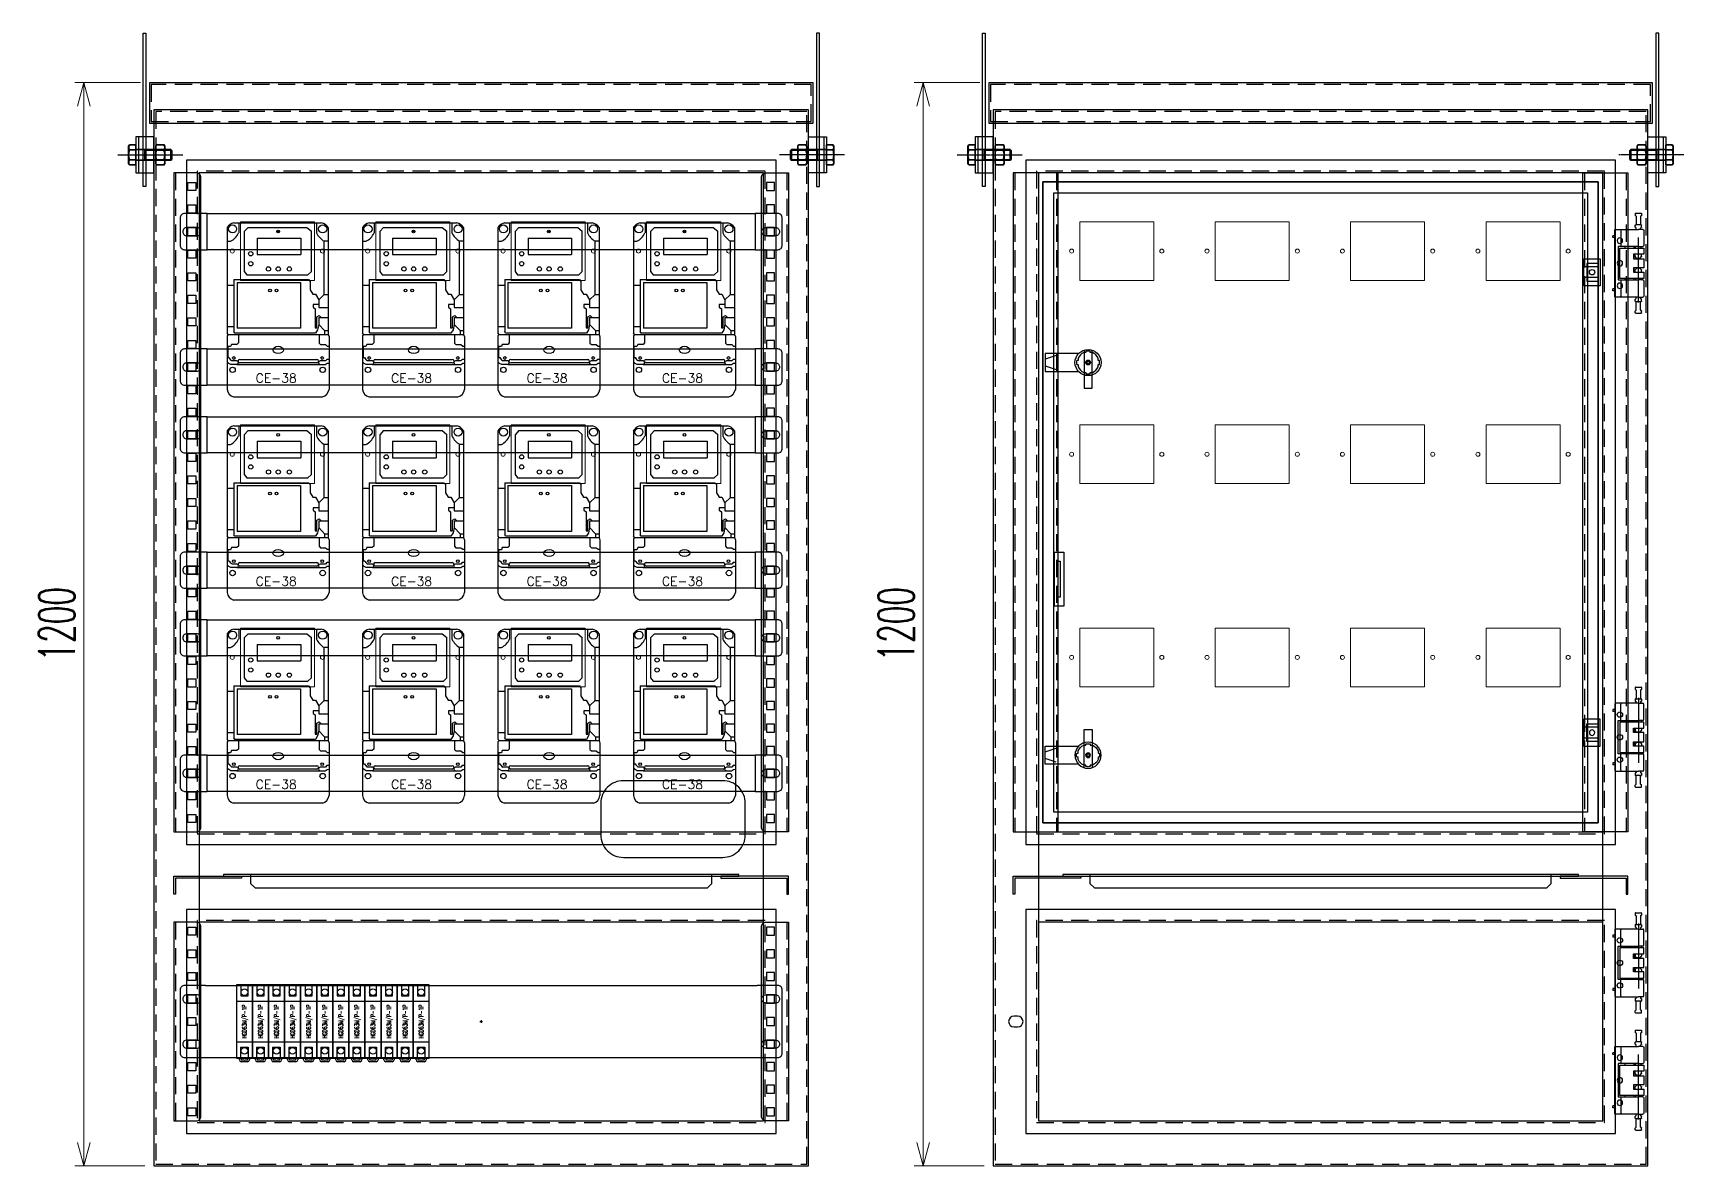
# Model space of a CAD drawing. Header units: millimetres. Extents: x -33730 to 17150, y -76829 to -27437.
# Drawn here: x -5943 to -4115, y -37590 to -36335 of the extents above; entities that cross this region are included whole.
import ezdxf
from ezdxf.enums import TextEntityAlignment as Align

# ---------------------------------------------------------------- set-up
doc = ezdxf.new("R2010")
doc.units = ezdxf.units.MM
doc.header["$LTSCALE"] = 3
for name, pattern in [('ACAD_ISO04W100', [30, 24, -3, 0, -3]), ('AXES2', [1.125, 0.75, -0.125, 0.125, -0.125]), ('HIDDEN', [9.525, 6.35, -3.175])]:
    doc.linetypes.add(name, pattern=pattern)
for name, color, linetype in [('@.HIDDEN', 8, 'HIDDEN'), ('@.VISIBLE', 7, 'Continuous'), ('AXE', 80, 'AXES2'), ('centerline', 6, 'ACAD_ISO04W100'), ('dim', 7, 'Continuous'), ('EQUIPMENT', 4, 'Continuous'), ('equipments', 2, 'Continuous')]:
    doc.layers.add(name, color=color, linetype=linetype)
for name, color, linetype, lineweight in [('FIN', 8, 'Continuous', 18), ('FORT', 2, 'Continuous', 35), ('Text', 7, 'Continuous', 13)]:
    doc.layers.add(name, color=color, linetype=linetype, lineweight=lineweight)
doc.styles.add('Ann_w01', font='romans.shx', dxfattribs={"width": 0.6, "bigfont": 'chineset.shx'})
doc.styles.add('BV CHI TIET', font='romans.shx', dxfattribs={"height": 10})
doc.dimstyles.new('Dim 01_SC20', dxfattribs={"dimscale": 20, "dimtxt": 2, "dimasz": 1.3, "dimexe": 0.5, "dimexo": 0.5, "dimgap": 0.5, "dimtad": 1, "dimdec": 1, "dimzin": 12, "dimdsep": 46, "dimtxsty": 'Ann_w01', "dimblk": 'OPEN30', "dimcen": 1.5, "dimclrd": 6, "dimclre": 6, "dimclrt": 3, "dimadec": 1, "dimazin": 3, "dimtm": 1e-09, "dimtfac": 1, "dimtdec": 1, "dimtix": 1, "dimtmove": 0, "dimatfit": 3, "dimldrblk": 'OPEN30', "dimfxl": 1, "dimtolj": 1, "dimlwd": 0, "dimlwe": 0, "dimarcsym": 0})

# ---------------------------------------------------------------- blocks, each defined once
blk = doc.blocks.new('HL011-1 Front')
at = {"layer": 'centerline'}
blk.add_line((20.5, 43.5), (20.5, -43.5), dxfattribs=at)
at = {"layer": 'EQUIPMENT', "color": 8}
for p, q in [((17, 55), (17, 53)), ((17.5, 55.5), (23.5, 55.5)), ((24, 55), (24, 53)), ((18, 52), (18, 42.5)), ((23, 52), (23, 42.5)), ((17, -55), (17, -53)), ((18, -52), (18, -42.5)), ((23, -52), (23, -42.5)), ((24, -55), (24, -53)), ((17.5, -55.5), (23.5, -55.5))]:
    blk.add_line(p, q, dxfattribs=at)
at = {"layer": 'EQUIPMENT'}
for p, q in [((1.5, 37.5), (-4.7, 37.5)), ((20.5, 37.5), (1.5, 37.5)), ((17, 42), (17, 40)), ((17.5, 42.5), (23.5, 42.5)), ((18, 39), (18, 37.5)), ((20.5, 37.5), (25.5, 37.5)), ((23, 39), (23, 37.5)), ((24, 42), (24, 40)), ((-7.7, 30.5), (-7.7, 28.5)), ((-5.7, 30.5), (-7.7, 30.5)), ((-5.7, 28.5), (-7.7, 28.5)), ((-5.7, 36.5), (-5.7, -36.5)), ((-1.9, -18.5), (-1.9, 18.5)), ((-1.9, 18.5), (0.4, 18.5)), ((0.4, 18.5), (20.5, 18.5)), ((1, 19.5), (1, 36.5)), ((5.6, 16.8), (5.6, 18.5)), ((15.9, 18.5), (15.9, 16.8)), ((17.5, 16.8), (17, 18.5)), ((25.5, 18.5), (20.5, 18.5)), ((23.5, 16.8), (24, 18.5)), ((26.5, 19.5), (26.5, 36.5)), ((15.9, 10), (15.9, 5)), ((17, 10), (17, 7.7)), ((18.4, 5.7), (17.1, 7.4)), ((22.2, 5.5), (18.8, 5.5)), ((22.6, 5.7), (23.9, 7.4)), ((24, 10), (24, 7.7)), ((5.6, -18.5), (5.6, -16.8)), ((15.9, -5), (15.9, -10)), ((15.9, -16.8), (15.9, -18.5)), ((17, -7.7), (17, -10)), ((17.5, -16.8), (17, -18.5)), ((18.4, -5.7), (17.1, -7.4)), ((18.8, -5.5), (22.2, -5.5)), ((22.6, -5.7), (23.9, -7.4)), ((23.5, -16.8), (24, -18.5)), ((24, -7.7), (24, -10)), ((-7.7, -28.5), (-7.7, -30.5)), ((-5.7, -28.5), (-7.7, -28.5)), ((-5.7, -30.5), (-7.7, -30.5)), ((0.4, -18.5), (-1.9, -18.5)), ((20.5, -18.5), (0.4, -18.5)), ((1, -36.5), (1, -19.5)), ((20.5, -18.5), (25.5, -18.5)), ((26.5, -36.5), (26.5, -19.5)), ((-4.7, -37.5), (1.5, -37.5)), ((1.5, -37.5), (20.5, -37.5)), ((17, -40), (17, -42)), ((23.5, -42.5), (17.5, -42.5)), ((18, -37.5), (18, -39)), ((25.5, -37.5), (20.5, -37.5)), ((23, -37.5), (23, -39)), ((24, -40), (24, -42))]:
    blk.add_line(p, q, dxfattribs=at)
at = {"layer": 'EQUIPMENT', "color": 8}
blk.add_lwpolyline([(26.5, 5), (15.2, 5), (15.2, 10), (26.5, 10), (26.5, 16.8), (-0.2, 16.8), (-0.2, -16.8), (26.5, -16.8), (26.5, -10), (15.2, -10), (15.2, -5), (26.5, -5)], close=True, dxfattribs=at)
for centre in [(0, 25), (0, 0), (0, -25)]:
    blk.add_circle(centre, 3, dxfattribs=at)
for centre, start, end in [((17.5, 55), 90, 180), ((23.5, 55), 0, 90), ((17.5, 53), 180, 270), ((17.5, 52), 0, 90), ((23.5, 52), 90, 180), ((23.5, 53), 270, 0), ((17.5, -53), 90, 180), ((17.5, -52), 270, 0), ((23.5, -52), 180, 270), ((23.5, -53), 0, 90), ((17.5, -55), 180, 270), ((23.5, -55), 270, 0)]:
    blk.add_arc(centre, 0.5, start, end, dxfattribs=at)
at = {"layer": 'EQUIPMENT'}
for centre, radius, start, end in [((-4.7, 36.5), 1, 90, 180), ((17.5, 42), 0.5, 90, 180), ((17.5, 40), 0.5, 180, 270), ((17.5, 39), 0.5, 0, 90), ((23.5, 39), 0.5, 90, 180), ((23.5, 42), 0.5, 0, 90), ((23.5, 40), 0.5, 270, 0), ((25.5, 36.5), 1, 0, 90), ((25.5, 19.5), 1, 270, 0), ((17.5, 7.7), 0.5, 180, 216.8699), ((18.8, 6), 0.5, 216.8699, 270), ((22.2, 6), 0.5, 270, 323.1301), ((23.5, 7.7), 0.5, 323.1301, 0), ((17.5, -7.7), 0.5, 143.1301, 180), ((18.8, -6), 0.5, 90, 143.1301), ((22.2, -6), 0.5, 36.8699, 90), ((23.5, -7.7), 0.5, 0, 36.8699), ((-4.7, -36.5), 1, 180, 270), ((25.5, -19.5), 1, 0, 90), ((25.5, -36.5), 1, 270, 0), ((17.5, -40), 0.5, 90, 180), ((17.5, -42), 0.5, 180, 270), ((17.5, -39), 0.5, 270, 0), ((23.5, -39), 0.5, 180, 270), ((23.5, -40), 0.5, 0, 90), ((23.5, -42), 0.5, 270, 0)]:
    blk.add_arc(centre, radius, start, end, dxfattribs=at)
for centre, start_param, end_param in [((1.5, 36.5), 3.141593, 4.712389), ((0.4, 19.5), 0, 1.570796), ((0.4, -19.5), 1.570796, 3.141593), ((1.5, -36.5), 4.712389, 6.283185)]:
    blk.add_ellipse(centre, major_axis=(0, -1), ratio=0.57735, start_param=start_param, end_param=end_param, dxfattribs=at)
blk = doc.blocks.new('_Open30')
at = {"color": 0, "linetype": 'ByBlock', "lineweight": -2}
for p, q in [((-1, 0.268), (0, 0)), ((0, 0), (-1, -0.268)), ((0, 0), (-1, 0))]:
    blk.add_line(p, q, dxfattribs=at)
blk = doc.blocks.new('*D601')
at = {"layer": '@.VISIBLE', "color": 6, "lineweight": 0, "transparency": 16777216}
for p, q in [((-4894.7, -36389.5), (-4967.4, -36389.5)), ((-4957.4, -37563.5), (-4957.4, -36415.5)), ((-4889.7, -37589.5), (-4967.4, -37589.5))]:
    blk.add_line(p, q, dxfattribs=at)
at = {"layer": 'Defpoints', "color": 0, "transparency": 16777216}
for p in [(-4957.4, -36389.5), (-4884.7, -36389.5), (-4879.7, -37589.5)]:
    blk.add_point(p, dxfattribs=at)
at = {"layer": '@.VISIBLE', "color": 6, "lineweight": 0, "transparency": 16777216, "xscale": 26, "yscale": 26, "zscale": 26}
for p, rotation in [((-4957.4, -36389.5), 90), ((-4957.4, -37589.5), 270)]:
    blk.add_blockref('_Open30', p, dxfattribs=dict(at, rotation=rotation))
at = {"layer": '@.VISIBLE', "color": 3, "transparency": 16777216, "insert": (-4987.4, -36989.5), "char_height": 40, "attachment_point": 5, "rotation": 90, "style": 'Ann_w01'}
blk.add_mtext('\\A1;1200', dxfattribs=at)
blk = doc.blocks.new('HL003-2 Front')
at = {"layer": 'EQUIPMENT'}
for p, q in [((6.8, 6), (-9.2, 6)), ((6.8, -15), (6.8, 15)), ((6.8, -6), (-9.2, -6))]:
    blk.add_line(p, q, dxfattribs=at)
blk.add_lwpolyline([(-9.2, 15), (8.8, 15), (8.8, -15), (-9.2, -15)], close=True, dxfattribs=at)
at = {"layer": 'EQUIPMENT', "color": 8}
blk.add_lwpolyline([(6.8, 9.8), (-5.7, 9.8), (-5.7, -9.8), (6.8, -9.8)], dxfattribs=at)
at = {"layer": 'EQUIPMENT'}
blk.add_circle((0, 0), 3, dxfattribs=at)
blk = doc.blocks.new('*D596')
at = {"layer": '@.VISIBLE', "color": 6, "lineweight": 0, "transparency": 16777216}
for p, q in [((-5824.4, -36389.5), (-5897, -36389.5)), ((-5887, -37563.5), (-5887, -36415.5)), ((-5819.4, -37589.5), (-5897, -37589.5))]:
    blk.add_line(p, q, dxfattribs=at)
at = {"layer": 'Defpoints', "color": 0, "transparency": 16777216}
for p in [(-5887, -36389.5), (-5814.4, -36389.5), (-5809.4, -37589.5)]:
    blk.add_point(p, dxfattribs=at)
at = {"layer": '@.VISIBLE', "color": 6, "lineweight": 0, "transparency": 16777216, "xscale": 26, "yscale": 26, "zscale": 26}
for p, rotation in [((-5887, -36389.5), 90), ((-5887, -37589.5), 270)]:
    blk.add_blockref('_Open30', p, dxfattribs=dict(at, rotation=rotation))
at = {"layer": '@.VISIBLE', "color": 3, "transparency": 16777216, "insert": (-5917, -36989.5), "char_height": 40, "attachment_point": 5, "rotation": 90, "style": 'Ann_w01'}
blk.add_mtext('\\A1;1200', dxfattribs=at)
blk = doc.blocks.new('*U579')
at = {"layer": '@.VISIBLE', "color": 151}
blk.add_lwpolyline([(-4.5, 4.5), (4.5, 4.5), (4.5, -4.5), (-4.5, -4.5)], close=True, dxfattribs=at)
blk = doc.blocks.new('*U578')
at = {"layer": '@.VISIBLE', "color": 0, "linetype": 'ByBlock', "lineweight": -2}
for p in [(0, 200), (0, 175), (0, 150), (0, 125), (0, 100), (0, 75), (0, 50), (0, 25), (0, 0)]:
    blk.add_blockref('*U579', p, dxfattribs=at)
blk = doc.blocks.new('*U581')
at = {"layer": '@.VISIBLE', "color": 151}
blk.add_lwpolyline([(-4.5, 4.5), (4.5, 4.5), (4.5, -4.5), (-4.5, -4.5)], close=True, dxfattribs=at)
blk = doc.blocks.new('*U580')
at = {"layer": '@.VISIBLE', "color": 0, "linetype": 'ByBlock', "lineweight": -2}
for p in [(0, 700), (0, 675), (0, 650), (0, 625), (0, 600), (0, 575), (0, 550), (0, 525), (0, 500), (0, 475), (0, 450), (0, 425), (0, 400), (0, 375), (0, 350), (0, 325), (0, 300), (0, 275), (0, 250), (0, 225), (0, 200), (0, 175), (0, 150), (0, 125), (0, 100), (0, 75), (0, 50), (0, 25), (0, 0)]:
    blk.add_blockref('*U581', p, dxfattribs=at)
blk = doc.blocks.new('*U583')
at = {"layer": '@.VISIBLE', "color": 151}
blk.add_lwpolyline([(-4.5, 4.5), (4.5, 4.5), (4.5, -4.5), (-4.5, -4.5)], close=True, dxfattribs=at)
blk = doc.blocks.new('*U582')
at = {"layer": '@.VISIBLE', "color": 0, "linetype": 'ByBlock', "lineweight": -2}
for p in [(0, 700), (0, 675), (0, 650), (0, 625), (0, 600), (0, 575), (0, 550), (0, 525), (0, 500), (0, 475), (0, 450), (0, 425), (0, 400), (0, 375), (0, 350), (0, 325), (0, 300), (0, 275), (0, 250), (0, 225), (0, 200), (0, 175), (0, 150), (0, 125), (0, 100), (0, 75), (0, 50), (0, 25), (0, 0)]:
    blk.add_blockref('*U583', p, dxfattribs=at)
blk = doc.blocks.new('*U585')
at = {"layer": '@.VISIBLE', "color": 151}
blk.add_lwpolyline([(-4.5, 4.5), (4.5, 4.5), (4.5, -4.5), (-4.5, -4.5)], close=True, dxfattribs=at)
blk = doc.blocks.new('*U584')
at = {"layer": '@.VISIBLE', "color": 0, "linetype": 'ByBlock', "lineweight": -2}
for p in [(0, 200), (0, 175), (0, 150), (0, 125), (0, 100), (0, 75), (0, 50), (0, 25), (0, 0)]:
    blk.add_blockref('*U585', p, dxfattribs=at)
blk = doc.blocks.new('MS406')
at = {"layer": 'EQUIPMENT'}
for points in [[(-10.5, 10), (-47.5, 10), (-47.5, -10), (-10.5, -10)], [(-35.5, 7.8), (-47.5, 3.7)], [(-4.5, 13.8), (-4.5, -28.5), (4.5, -28.5), (4.5, 13.8)], [(-0.8, 2.5), (-0.8, 0.8), (-2.5, 0.8)], [(0.8, 2.5), (0.8, 0.8), (2.5, 0.8)], [(-47.5, -3.7), (-35.5, -7.8)], [(-0.8, -2.5), (-0.8, -0.8), (-2.5, -0.8)], [(0.8, -2.5), (0.8, -0.8), (2.5, -0.8)]]:
    blk.add_lwpolyline(points, dxfattribs=at)
at = {"layer": 'EQUIPMENT', "color": 8}
blk.add_lwpolyline([(-11, 4.8), (-11, 2.2), (-12.5, 2.2, 0.088933), (-12.5, -2.3), (-11, -2.3), (-11, -4.8, 0.189345), (-4.8, -11), (-2.3, -11), (-2.3, -12.5, 0.088933), (2.2, -12.5), (2.2, -11), (4.8, -11, 0.189345), (11, -4.8), (11, -2.3), (12.5, -2.3, 0.088933), (12.5, 2.2), (11, 2.2), (11, 4.8, 0.189345), (4.8, 11), (2.2, 11), (2.2, 12.5, 0.088933), (-2.3, 12.5), (-2.3, 11), (-4.8, 11, 0.189345)], format="xyb", close=True, dxfattribs=at)
at = {"layer": 'EQUIPMENT'}
for radius in [14.5, 2.67]:
    blk.add_circle((0, 0), radius, dxfattribs=at)
blk = doc.blocks.new('H12-040')
at = {"layer": 'AXE'}
blk.add_line((0, 20), (0, -52.1), dxfattribs=at)
at = {"layer": 'FIN'}
for p, q in [((-4.9, -10), (-4.9, -40)), ((5, -10), (5, -40))]:
    blk.add_line(p, q, dxfattribs=at)
at = {"layer": 'FORT'}
for p, q in [((-11, 7.2), (-9.5, 8)), ((-11, 0), (-11, 7.2)), ((-11, 0), (11, 0)), ((9.5, 8), (-9.5, 8)), ((-6, 0), (-6, -38.9)), ((-5.5, 0), (-5.5, 7.2)), ((5.5, 0), (5.5, 7.2)), ((6, 0), (6, -38.9)), ((11, 7.2), (9.5, 8)), ((11, 0), (11, 7.2)), ((6, -10), (-6, -10)), ((6, -38.9), (-6, -38.9)), ((-4.9, -40), (-6, -38.9)), ((5, -40), (-4.9, -40)), ((6, -38.9), (5, -40))]:
    blk.add_line(p, q, dxfattribs=at)
for centre, radius, start, end in [((-8.2, 3.1), 4.86, 55.6159, 124.3841), ((0, -10.2), 18.2, 72.4121, 107.5879), ((8.2, 3.1), 4.86, 55.6159, 124.3841)]:
    blk.add_arc(centre, radius, start, end, dxfattribs=at)
blk = doc.blocks.new('HM12_COTE')
at = {"layer": 'FORT'}
for p, q in [((-11, 9.2), (-9.5, 10)), ((-11, 0.8), (-11, 9.2)), ((-9.5, 0), (-11, 0.8)), ((9.5, 10), (-9.5, 10)), ((-9.5, 0), (9.5, 0)), ((-5.5, 0.8), (-5.5, 9.2)), ((5.5, 0.8), (5.5, 9.2)), ((11, 9.2), (9.5, 10)), ((9.5, 0), (11, 0.8)), ((11, 0.8), (11, 9.2))]:
    blk.add_line(p, q, dxfattribs=at)
for centre, radius, start, end in [((-8.2, 5.1), 4.86, 55.6159, 124.3841), ((-8.2, 4.9), 4.86, 235.6159, 304.3841), ((0, -8.2), 18.2, 72.4121, 107.5879), ((0, 18.2), 18.2, 252.4121, 287.5879), ((8.2, 5.1), 4.86, 55.6159, 124.3841), ((8.2, 4.9), 4.86, 235.6159, 304.3841)]:
    blk.add_arc(centre, radius, start, end, dxfattribs=at)
blk = doc.blocks.new('CE-38 Front')
at = {"layer": 'equipments'}
for p, q in [((-56.5, 4.5), (-56.5, -112.1)), ((-48.8, 9.8), (47.8, 9.8)), ((-43.6, 9.8), (-43.6, -1.4)), ((-33.2, 4.6), (-37.4, 0)), ((-33.2, 4.6), (31.9, 4.6)), ((31.9, 4.6), (36.9, 0.4)), ((36.9, -44.1), (36.9, 0.4)), ((42.6, 9.8), (42.6, -1.4)), ((55.5, 4.5), (55.5, -113.8)), ((-56.5, -10.7), (-52.6, -10.7)), ((-37.4, 0), (-37.4, -44.1)), ((-23.1, -7.2), (25.1, -7.2)), ((-23.1, -7.2), (-23.1, -25.4)), ((25.1, -7.2), (25.1, -25.4)), ((55.5, -10.7), (51.1, -10.7)), ((51.1, -69.5), (51.1, -10.7)), ((-23.1, -25.4), (25.1, -25.4)), ((-49, -53.1), (33.7, -53.1)), ((-49, -53.1), (-49, -110.7)), ((-37.4, -44.1), (-34.7, -47.8)), ((-34.7, -47.8), (33.1, -47.8)), ((33.1, -47.8), (36.9, -44.1)), ((33.7, -53.1), (35.5, -55.2)), ((-49, -59.5), (-56.5, -59.5)), ((-45.4, -56.4), (-45.4, -107)), ((-45.4, -56.4), (25, -56.4)), ((25, -56.4), (25, -107)), ((35.5, -55.2), (35.5, -64.3)), ((35.5, -64.3), (38.4, -69.1)), ((38.4, -69.1), (41.4, -69.1)), ((41.4, -69.1), (45, -75.4)), ((45, -75.4), (51.1, -69.5)), ((51.1, -69.5), (55.5, -69.5)), ((45, -80.9), (38.7, -80.9)), ((38.7, -80.9), (38.7, -83.6)), ((38.7, -83.6), (41.1, -85.4)), ((41.1, -85.4), (41.1, -106.6)), ((45, -75.4), (45, -84.2)), ((45, -84.2), (55.5, -84.2)), ((-49, -105.3), (-56.5, -105.3)), ((25, -107), (-45.4, -107)), ((41.1, -106.6), (43.1, -106.6)), ((43.8, -108.7), (41.5, -112.4)), ((43.1, -94.5), (45.7, -93)), ((43.1, -106.6), (43.1, -94.5)), ((45, -102.9), (43.8, -108.7)), ((45, -95.3), (45, -102.9)), ((45, -95.3), (55.5, -95.3)), ((45, -102.9), (51.6, -109.6)), ((45.7, -93), (47.9, -95.3)), ((51.6, -109.6), (55.5, -109.6)), ((51.6, -109.6), (51.6, -113.8)), ((-55.2, -113.8), (-56.5, -112.1)), ((-55.2, -113.8), (-56.5, -115.3)), ((-56.5, -115.3), (-56.5, -174.7)), ((-52.7, -127.4), (-55.8, -127.4)), ((-55.8, -127.4), (-55.8, -139.6)), ((-55.2, -113.8), (55.5, -113.8)), ((-51.7, -124.9), (-52.7, -127.4)), ((-45.6, -124.9), (-51.7, -124.9)), ((-48, -112.4), (-49, -110.7)), ((41.5, -112.4), (-48, -112.4)), ((-44, -123.3), (-45.6, -124.9)), ((-44, -113.8), (-44, -123.3)), ((45.4, -113.8), (45.4, -123.5)), ((45.4, -123.5), (47, -125.1)), ((47, -125.1), (52.4, -125.1)), ((52.4, -125.1), (54.5, -126.9)), ((54.5, -126.9), (56.5, -126.9)), ((55.5, -113.8), (56.5, -116.6)), ((56.5, -116.6), (56.5, -174.7)), ((-54.6, -145.9), (-56.5, -144.1)), ((-55.8, -139.6), (-54.3, -139.6)), ((-52.3, -147.2), (-54.6, -145.9)), ((-45.5, -143.2), (-51.2, -143.2)), ((52.4, -143.2), (46.6, -143.2)), ((52.3, -147.2), (54.5, -145.7)), ((54, -141.5), (52.4, -143.2)), ((56.5, -141.5), (54, -141.5)), ((54.5, -145.7), (56.4, -145.6)), ((-45.5, -147.2), (-52.3, -147.2)), ((-45.5, -147.2), (46.3, -147.2)), ((46.3, -147.2), (52.3, -147.2)), ((49.2, -183.2), (-49.2, -183.2))]:
    blk.add_line(p, q, dxfattribs=at)
for points in [[(-42.3, -141.6), (43, -141.6)], [(43, -145.4), (-42.3, -145.4)]]:
    blk.add_lwpolyline(points, dxfattribs=at)
for centre, radius in [((-50.4, 3), 4.45), ((0, 0), 1.5), ((49.4, 3), 4.45), ((-30.2, -24.5), 2.36), ((-30.2, -35.6), 2.36), ((-10.6, -41.3), 2.36), ((0.2, -41.3), 2.36), ((12.5, -41.3), 2.36), ((-8.9, -65.2), 1.52), ((-1.6, -65.2), 1.52), ((-49, -140), 1.5), ((49, -140), 1.5), ((-50.4, -153.1), 3), ((49.4, -153.1), 3)]:
    blk.add_circle(centre, radius, dxfattribs=at)
for centre, radius, start, end in [((-46, -2.6), 12.7, 103.0793, 146.2096), ((45, -2.6), 12.7, 33.7904, 76.9207), ((-60.7, 6.1), 18.6, 295.6307, 336.3048), ((61.6, 7.4), 20.9, 204.8438, 239.76), ((-40.4, -130.4), 16.7, 213.451, 229.8612), ((-46, -145.2), 2.08, 283.1695, 75.2893), ((-42.3, -143.5), 1.93, 90, 270), ((43, -143.5), 1.93, 270, 90), ((46.6, -145.2), 2, 90, 270), ((-46.2, -173.2), 10.4, 188.2937, 252.8787), ((46.2, -173.2), 10.4, 287.1213, 351.7063)]:
    blk.add_arc(centre, radius, start, end, dxfattribs=at)
blk.add_ellipse((0.2, -131), major_axis=(5.85, 0), ratio=0.67411, dxfattribs=at)
at = {"layer": 'Text', "insert": (-24.8, -157.3), "char_height": 10, "attachment_point": 1, "style": 'BV CHI TIET'}
blk.add_mtext_dynamic_manual_height_columns('CE-38', width=55.474, gutter_width=50, heights=[0], dxfattribs=at)
blk = doc.blocks.new('A$C77b30689')
at = {"color": 6, "linetype": 'Continuous', "lineweight": 0}
blk.add_lwpolyline([(93.2, 65), (11.2, 65), (11.2, 0), (93.2, 0)], close=True, dxfattribs=at)
at = {"color": 6, "lineweight": 0}
for centre in [(2.2, 32.5), (102.2, 32.5)]:
    blk.add_circle(centre, 2.25, dxfattribs=at)
blk = doc.blocks.new('Oval 20x9')
at = {"layer": '@.VISIBLE', "color": 2}
blk.add_lwpolyline([(-5.5, -4.5), (5.5, -4.5, 0.414214), (10, 0), (10, 0, 0.414214), (5.5, 4.5), (-5.5, 4.5, 0.414214), (-10, 0), (-10, 0, 0.414214)], format="xyb", close=True, dxfattribs=at)
blk = doc.blocks.new('*U85')
at = {"layer": '@.VISIBLE'}
for points in [[(30, 20), (5, 20, 0.414214), (0, 15), (0, -15, 0.414214), (5, -20), (30, -20)], [(637, -20), (662, -20, 0.414214), (667, -15), (667, 15, 0.414214), (662, 20), (637, 20)]]:
    blk.add_lwpolyline(points, format="xyb", dxfattribs=at)
blk.add_lwpolyline([(30, 20), (637, 20), (637, -20), (30, -20)], close=True, dxfattribs=at)
blk.add_blockref('Oval 20x9', (13, 0), dxfattribs=at)
blk.add_blockref('Oval 20x9', (13, 0), dxfattribs=at)
at = {"layer": '@.VISIBLE', "xscale": -1}
blk.add_blockref('Oval 20x9', (654, 0), dxfattribs=at)
blk.add_blockref('Oval 20x9', (654, 0), dxfattribs=at)
blk = doc.blocks.new('*U89')
at = {"layer": '@.HIDDEN', "linetype": 'HIDDEN'}
for p, q in [((333.5, 1.5), (333.5, -1.5)), ((332, 0), (335, 0))]:
    blk.add_line(p, q, dxfattribs=at)
at = {"layer": '@.VISIBLE'}
for p, q in [((28, 40), (639, 40)), ((28, -40), (639, -40))]:
    blk.add_line(p, q, dxfattribs=at)
for points in [[(28, 40), (5, 40, 0.414214), (0, 35), (0, -35, 0.414214), (5, -40), (28, -40)], [(639, -40), (662, -40, 0.414214), (667, -35), (667, 35, 0.414214), (662, 40), (639, 40)]]:
    blk.add_lwpolyline(points, format="xyb", dxfattribs=at)
for p in [(13, 25), (13, -25)]:
    blk.add_blockref('Oval 20x9', p, dxfattribs=at)
at = {"layer": '@.VISIBLE', "xscale": -1}
for p in [(654, 25), (654, -25)]:
    blk.add_blockref('Oval 20x9', p, dxfattribs=at)
blk = doc.blocks.new('HGD63-F')
at = {"color": 2}
for p, q in [((2.1, 63), (19.9, 63)), ((2.1, 18), (19.9, 18)), ((5.4, -2), (5.4, 0)), ((16.6, 0), (16.6, -2)), ((7.3, -0.1), (7.3, -2)), ((7.3, -2), (10, -2)), ((14.6, -4), (7.4, -4)), ((12, -2), (14.7, -2)), ((14.7, -2), (14.7, -0.1))]:
    blk.add_line(p, q, dxfattribs=at)
blk.add_lwpolyline([(2.1, 81), (2.1, 0), (19.9, 0), (19.9, 81)], close=True, dxfattribs=at)
at = {"color": 1}
for points in [[(7, 81), (7, 69), (15, 69), (15, 81)], [(7, 0), (7, 12), (15, 12), (15, 0)]]:
    blk.add_lwpolyline(points, dxfattribs=at)
at = {"color": 2}
for centre in [(11, 72.9), (11, 8.1)]:
    blk.add_circle(centre, 3.7, dxfattribs=at)
for centre, radius, start, end in [((7.4, -2), 2, 180, 270), ((11, -0.9), 1.5, 227.1666, 312.8334), ((14.6, -2), 2, 270, 0)]:
    blk.add_arc(centre, radius, start, end, dxfattribs=at)
at = {"color": 151, "style": 'Ann_w01', "width": 0.6}
blk.add_text('HGD63M/P-1P', height=5, rotation=90, dxfattribs=at).set_placement((11, 40.5), align=Align.MIDDLE_CENTER)
blk = doc.blocks.new('*U100')
at = {"layer": '@.VISIBLE', "color": 4}
blk.add_lwpolyline([(0, 0), (615, 0), (615, 710), (0, 710)], close=True, dxfattribs=at)

msp = doc.modelspace()

# ---------------------------------------------------------------- linework, layer by layer
at = {"layer": '@.VISIBLE'}
for p, q in [((-5826.37, -36449.55), (-5826.37, -36489.55)), ((-5067.37, -36449.55), (-5067.37, -36489.55)), ((-4896.75, -36449.55), (-4896.75, -36489.55)), ((-4137.75, -36449.55), (-4137.75, -36489.55))]:
    msp.add_line(p, q, dxfattribs=at)
at = {"layer": '@.VISIBLE', "color": 151, "linetype": 'HIDDEN'}
for p, q in [((-5785.37, -36489.55), (-5785.37, -37219.55)), ((-5108.37, -36489.55), (-5108.37, -37219.55)), ((-5785.37, -37319.55), (-5785.37, -37539.55)), ((-5108.37, -37319.55), (-5108.37, -37539.55))]:
    msp.add_line(p, q, dxfattribs=at)
at = {"layer": '@.VISIBLE', "color": 2, "linetype": 'HIDDEN'}
for p, q in [((-4855.75, -36489.55), (-4855.75, -37219.55)), ((-4809.75, -36489.55), (-4809.75, -37219.55)), ((-4224.75, -36489.55), (-4224.75, -37219.55)), ((-4178.75, -36489.55), (-4178.75, -37219.55))]:
    msp.add_line(p, q, dxfattribs=at)
at = {"layer": '@.VISIBLE', "color": 3}
for points in [[(-5818.37, -36504.55), (-5821.37, -36504.55), (-5821.37, -36334.55), (-5818.37, -36334.55)], [(-5075.37, -36504.55), (-5072.37, -36504.55), (-5072.37, -36334.55), (-5075.37, -36334.55)], [(-4888.75, -36504.55), (-4891.75, -36504.55), (-4891.75, -36334.55), (-4888.75, -36334.55)], [(-4145.75, -36504.55), (-4142.75, -36504.55), (-4142.75, -36334.55), (-4145.75, -36334.55)], [(-5732.37, -37268.55), (-5161.37, -37268.55), (-5161.37, -37266.55), (-5732.37, -37266.55)], [(-4802.75, -37268.55), (-4231.75, -37268.55), (-4231.75, -37266.55), (-4802.75, -37266.55)]]:
    msp.add_lwpolyline(points, close=True, dxfattribs=at)
at = {"layer": '@.VISIBLE', "color": 1}
for points in [[(-5814.37, -36434.55), (-5079.37, -36434.55), (-5079.37, -36389.55), (-5814.37, -36389.55)], [(-4884.75, -36434.55), (-4149.75, -36434.55), (-4149.75, -36389.55), (-4884.75, -36389.55)], [(-4807.75, -36919.55), (-4805.75, -36919.55), (-4805.75, -36959.55), (-4807.75, -36959.55)]]:
    msp.add_lwpolyline(points, close=True, dxfattribs=at)
at = {"layer": '@.VISIBLE', "color": 1, "linetype": 'HIDDEN'}
for points in [[(-5812.37, -36432.55), (-5081.37, -36432.55), (-5081.37, -36391.55), (-5812.37, -36391.55)], [(-4882.75, -36432.55), (-4151.75, -36432.55), (-4151.75, -36391.55), (-4882.75, -36391.55)]]:
    msp.add_lwpolyline(points, close=True, dxfattribs=at)
at = {"layer": '@.VISIBLE'}
for points in [[(-5809.37, -37589.55), (-5084.37, -37589.55), (-5084.37, -36419.55), (-5809.37, -36419.55)], [(-4879.75, -37589.55), (-4154.75, -37589.55), (-4154.75, -36419.55), (-4879.75, -36419.55)], [(-5809.37, -36449.55), (-5829.37, -36449.55), (-5829.37, -36489.55), (-5809.37, -36489.55)], [(-5084.37, -36449.55), (-5064.37, -36449.55), (-5064.37, -36489.55), (-5084.37, -36489.55)], [(-4879.75, -36449.55), (-4899.75, -36449.55), (-4899.75, -36489.55), (-4879.75, -36489.55)], [(-4154.75, -36449.55), (-4134.75, -36449.55), (-4134.75, -36489.55), (-4154.75, -36489.55)], [(-5120.37, -37233.55), (-5120.37, -36475.55), (-5773.37, -36475.55), (-5773.37, -37233.55)], [(-4190.75, -37233.55), (-4190.75, -36475.55), (-4843.75, -36475.55), (-4843.75, -37233.55)], [(-5134.37, -37219.55), (-5134.37, -36489.55), (-5759.37, -36489.55), (-5759.37, -37219.55)], [(-4204.75, -37219.55), (-4204.75, -36489.55), (-4829.75, -36489.55), (-4829.75, -37219.55)], [(-5773.37, -37305.55), (-5773.37, -37553.55), (-5120.37, -37553.55), (-5120.37, -37305.55)], [(-5759.37, -37319.55), (-5759.37, -37539.55), (-5134.37, -37539.55), (-5134.37, -37319.55)], [(-4843.75, -37305.55), (-4843.75, -37553.55), (-4190.75, -37553.55), (-4190.75, -37305.55)], [(-4829.75, -37319.55), (-4829.75, -37539.55), (-4204.75, -37539.55), (-4204.75, -37319.55)]]:
    msp.add_lwpolyline(points, close=True, dxfattribs=at)
at = {"layer": '@.VISIBLE', "linetype": 'HIDDEN'}
for points in [[(-5807.37, -37587.55), (-5086.37, -37587.55), (-5086.37, -36421.55), (-5807.37, -36421.55)], [(-4877.75, -37587.55), (-4156.75, -37587.55), (-4156.75, -36421.55), (-4877.75, -36421.55)], [(-5132.37, -37221.55), (-5132.37, -36487.55), (-5761.37, -36487.55), (-5761.37, -37221.55)], [(-4202.75, -37221.55), (-4202.75, -36487.55), (-4831.75, -36487.55), (-4831.75, -37221.55)], [(-5761.37, -37317.55), (-5761.37, -37541.55), (-5132.37, -37541.55), (-5132.37, -37317.55)], [(-4831.75, -37317.55), (-4831.75, -37541.55), (-4202.75, -37541.55), (-4202.75, -37317.55)]]:
    msp.add_lwpolyline(points, close=True, dxfattribs=at)
at = {"layer": '@.VISIBLE', "color": 151}
for points in [[(-5762.37, -36489.55), (-5787.37, -36489.55), (-5787.37, -37219.55), (-5762.37, -37219.55, 0.4142136), (-5757.37, -37214.55), (-5757.37, -36494.55, 0.4142136)], [(-5131.37, -36489.55), (-5106.37, -36489.55), (-5106.37, -37219.55), (-5131.37, -37219.55, -0.4142136), (-5136.37, -37214.55), (-5136.37, -36494.55, -0.4142136)], [(-5762.37, -37319.55), (-5787.37, -37319.55), (-5787.37, -37539.55), (-5762.37, -37539.55, 0.4142136), (-5757.37, -37534.55), (-5757.37, -37324.55, 0.4142136)], [(-5131.37, -37319.55), (-5106.37, -37319.55), (-5106.37, -37539.55), (-5131.37, -37539.55, -0.4142136), (-5136.37, -37534.55), (-5136.37, -37324.55, -0.4142136)]]:
    msp.add_lwpolyline(points, format="xyb", close=True, dxfattribs=at)
at = {"layer": '@.VISIBLE', "color": 2}
for points in [[(-4807.75, -36489.55), (-4857.75, -36489.55), (-4857.75, -37219.55), (-4807.75, -37219.55)], [(-4226.75, -36489.55), (-4176.75, -36489.55), (-4176.75, -37219.55), (-4226.75, -37219.55)]]:
    msp.add_lwpolyline(points, close=True, dxfattribs=at)
at = {"layer": '@.VISIBLE', "color": 4}
for points in [[(-4824.75, -36499.55), (-4209.75, -36499.55), (-4209.75, -37209.55), (-4824.75, -37209.55)], [(-4812.75, -36511.55), (-4221.75, -36511.55), (-4221.75, -37197.55), (-4812.75, -37197.55)], [(-4811.75, -36909.55), (-4801.75, -36909.55), (-4801.75, -36969.55), (-4811.75, -36969.55)]]:
    msp.add_lwpolyline(points, close=True, dxfattribs=at)
at = {"layer": '@.VISIBLE', "color": 2}
msp.add_lwpolyline([(-5179.37, -37162.73), (-5289.37, -37162.73, 0.4142136), (-5314.37, -37187.73), (-5314.37, -37222.73, 0.4142136), (-5289.37, -37247.73), (-5179.37, -37247.73, 0.4142136), (-5154.37, -37222.73), (-5154.37, -37187.73, 0.4142136)], format="xyb", close=True, dxfattribs=at)
at = {"layer": '@.VISIBLE'}
for points in [[(-5759.37, -37219.55), (-5759.37, -37319.55)], [(-5134.37, -37319.55), (-5134.37, -37219.55)], [(-4829.75, -37219.55), (-4829.75, -37319.55)], [(-4204.75, -37319.55), (-4204.75, -37219.55)]]:
    msp.add_lwpolyline(points, dxfattribs=at)
at = {"layer": '@.VISIBLE', "color": 6}
for points in [[(-5787.37, -37288.55), (-5787.37, -37268.55), (-5712.37, -37268.55), (-5712.37, -37270.55), (-5785.37, -37270.55), (-5785.37, -37288.55)], [(-5106.37, -37288.55), (-5106.37, -37268.55), (-5181.37, -37268.55), (-5181.37, -37270.55), (-5108.37, -37270.55), (-5108.37, -37288.55)], [(-4857.75, -37288.55), (-4857.75, -37268.55), (-4782.75, -37268.55), (-4782.75, -37270.55), (-4855.75, -37270.55), (-4855.75, -37288.55)], [(-4176.75, -37288.55), (-4176.75, -37268.55), (-4251.75, -37268.55), (-4251.75, -37270.55), (-4178.75, -37270.55), (-4178.75, -37288.55)]]:
    msp.add_lwpolyline(points, close=True, dxfattribs=at)
at = {"layer": '@.VISIBLE', "color": 3}
for points in [[(-5702.37, -37266.55), (-5702.37, -37276.55), (-5697.37, -37281.55), (-5196.37, -37281.55), (-5191.37, -37276.55), (-5191.37, -37266.55)], [(-4772.75, -37266.55), (-4772.75, -37276.55), (-4767.75, -37281.55), (-4266.75, -37281.55), (-4261.75, -37276.55), (-4261.75, -37266.55)]]:
    msp.add_lwpolyline(points, dxfattribs=at)
at = {"layer": '@.VISIBLE', "color": 4}
msp.add_lwpolyline([(-4856.75, -37435.55), (-4852.75, -37435.55, 1), (-4852.75, -37423.55), (-4856.75, -37423.55, 1)], format="xyb", close=True, dxfattribs=at)
at = {"layer": '@.VISIBLE'}
for centre in [(-5671.87, -36554.55), (-5521.87, -36554.55), (-5371.87, -36554.55), (-5221.87, -36554.55)]:
    msp.add_circle(centre, 1, dxfattribs=at)

# ---------------------------------------------------------------- block references
at = {"xscale": -1, "rotation": 90}
for name, p in [('H12-040', (-5829.37, -36469.55)), ('HM12_COTE', (-5797.37, -36469.45)), ('H12-040', (-4899.75, -36469.55)), ('HM12_COTE', (-4867.75, -36469.45))]:
    msp.add_blockref(name, p, dxfattribs=at)
at = {"rotation": 270}
for name, p in [('H12-040', (-5064.37, -36469.55)), ('HM12_COTE', (-5096.37, -36469.45)), ('H12-040', (-4134.75, -36469.55)), ('HM12_COTE', (-4166.75, -36469.45))]:
    msp.add_blockref(name, p, dxfattribs=at)
at = {"color": 3}
for p in [(-5724.83, -36608.65), (-5574.83, -36608.65), (-5424.83, -36608.65), (-5274.83, -36608.65), (-4795.21, -36608.65), (-4645.21, -36608.65), (-4495.21, -36608.65), (-4345.21, -36608.65), (-5724.83, -36833.65), (-5574.83, -36833.65), (-5424.83, -36833.65), (-5274.83, -36833.65), (-4795.21, -36833.65), (-4645.21, -36833.65), (-4495.21, -36833.65), (-4345.21, -36833.65), (-5724.83, -37058.65), (-5574.83, -37058.65), (-5424.83, -37058.65), (-5274.83, -37058.65), (-4795.21, -37058.65), (-4645.21, -37058.65), (-4495.21, -37058.65), (-4345.21, -37058.65)]:
    msp.add_blockref('A$C77b30689', p, dxfattribs=at)
at = {"layer": '@.VISIBLE'}
for name, p in [('*U580', (-5767.37, -37204.55)), ('*U100', (-4824.75, -37209.55)), ('*U85', (-5780.37, -36554.55)), ('*U85', (-5780.37, -36704.55)), ('*U85', (-5780.37, -36779.55)), ('*U85', (-5780.37, -36929.55)), ('*U85', (-5780.37, -37004.55)), ('*U85', (-5780.37, -37154.55)), ('*U578', (-5767.37, -37529.55)), ('*U89', (-5780.37, -37429.55)), ('HGD63-F', (-5720.15, -37470.05)), ('HGD63-F', (-5702.35, -37470.05)), ('HGD63-F', (-5684.55, -37470.05)), ('HGD63-F', (-5666.75, -37470.05)), ('HGD63-F', (-5648.95, -37470.05)), ('HGD63-F', (-5631.15, -37470.05)), ('HGD63-F', (-5613.35, -37470.05)), ('HGD63-F', (-5595.55, -37470.05)), ('HGD63-F', (-5577.75, -37470.05)), ('HGD63-F', (-5559.95, -37470.05)), ('HGD63-F', (-5542.15, -37470.05)), ('HGD63-F', (-5524.35, -37470.05))]:
    msp.add_blockref(name, p, dxfattribs=at)
at = {"layer": '@.VISIBLE', "xscale": -1}
for name, p in [('*U582', (-5126.37, -37204.55)), ('*U584', (-5126.37, -37529.55))]:
    msp.add_blockref(name, p, dxfattribs=at)
at = {"layer": 'dim'}
for p in [(-5671.87, -36554.55), (-5521.87, -36554.55), (-5371.87, -36554.55), (-5221.87, -36554.55), (-5671.87, -36779.55), (-5521.87, -36779.55), (-5371.87, -36779.55), (-5221.87, -36779.55), (-5671.87, -37004.55), (-5521.87, -37004.55), (-5371.87, -37004.55), (-5221.87, -37004.55)]:
    msp.add_blockref('CE-38 Front', p, dxfattribs=at)
at = {"layer": 'EQUIPMENT'}
msp.add_blockref('MS406', (-4774.75, -36699.55), dxfattribs=at)
at = {"layer": 'EQUIPMENT', "xscale": -1, "rotation": 180}
msp.add_blockref('MS406', (-4774.75, -37134.55), dxfattribs=at)
at = {"layer": 'equipments', "xscale": -1, "rotation": 180}
for name, p in [('HL011-1 Front', (-4185.75, -36589.55)), ('HL003-2 Front', (-4216.55, -37109.55)), ('HL011-1 Front', (-4185.75, -37494.55))]:
    msp.add_blockref(name, p, dxfattribs=at)
at = {"layer": 'equipments'}
for name, p in [('HL003-2 Front', (-4216.55, -36599.55)), ('HL011-1 Front', (-4185.75, -37114.55)), ('HL011-1 Front', (-4185.75, -37364.55))]:
    msp.add_blockref(name, p, dxfattribs=at)

# ---------------------------------------------------------------- dimensions: what is measured, and where the dimension line sits
at = {"layer": '@.VISIBLE'}
for base, p1, p2, picture, middle in [((-5887.02, -36389.55), (-5809.37, -37589.55), (-5814.37, -36389.55), '*D596', (-5917.02, -36989.55)), ((-4957.4, -36389.55), (-4879.75, -37589.55), (-4884.75, -36389.55), '*D601', (-4987.4, -36989.55))]:
    dim = msp.add_linear_dim(base=base, p1=p1, p2=p2, angle=90, dimstyle='Dim 01_SC20', dxfattribs=at)
    dim.commit()
    dim.dimension.update_dxf_attribs({"geometry": picture, "text_midpoint": middle})

doc.saveas('drawing.dxf')
